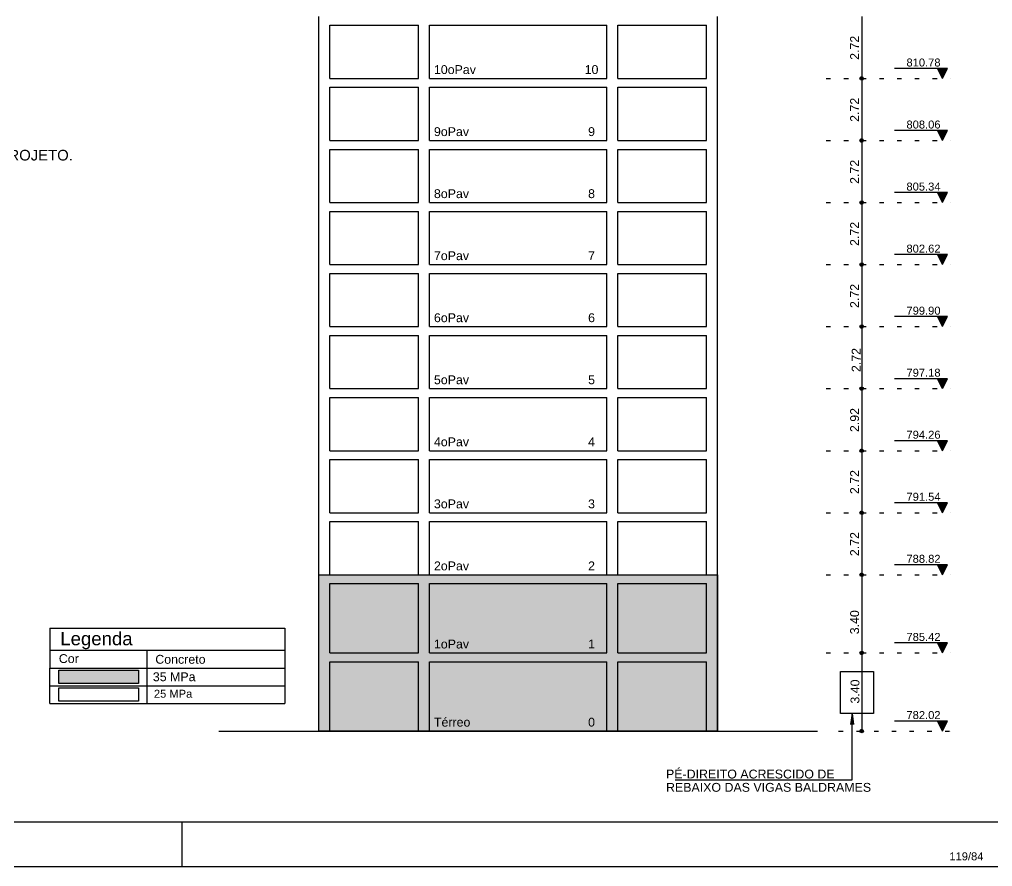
# Model space of a CAD drawing. Extents: x 0 to 119, y 0 to 84.
# Drawn here: x 78.24 to 100.19, y 0 to 19.12 of the extents above; entities that cross this region are included whole.
import ezdxf

# ---------------------------------------------------------------- set-up
doc = ezdxf.new("R2010")
doc.units = 0
doc.header["$MEASUREMENT"] = 0
doc.linetypes.add('ESTILO_TQS_0002', pattern=[0.4, 0.1, -0.3])
for name, color, linetype in [('23', 100, 'CONTINUOUS'), ('3', 7, 'CONTINUOUS'), ('40', 7, 'CONTINUOUS'), ('42', 7, 'CONTINUOUS'), ('7', 232, 'CONTINUOUS')]:
    doc.layers.add(name, color=color, linetype=linetype)
doc.styles.add('TQS_ARIAL', font='arial.ttf')

msp = doc.modelspace()

# ---------------------------------------------------------------- linework, layer by layer
at = {"layer": '23', "color": 100, "linetype": 'Continuous'}
for points in [[(84.98582, 6.584557), (93.98582, 6.584557), (93.98582, 3.058256), (84.98582, 3.058256), (84.98582, 6.584557)], [(79.123682, 4.430036), (80.923682, 4.430036), (80.923682, 4.130036), (79.123682, 4.130036), (79.123682, 4.430036)]]:
    msp.add_lwpolyline(points, dxfattribs=at)
for points in [[(84.98582, 6.584557), (93.98582, 6.584557), (93.98582, 3.058256)], [(84.98582, 6.584557), (93.98582, 3.058256), (84.98582, 3.058256)], [(84.98582, 6.584557), (84.98582, 3.058256), (84.98582, 6.584557)], [(79.123682, 4.430036), (80.923682, 4.430036), (80.923682, 4.130036)], [(79.123682, 4.430036), (80.923682, 4.130036), (79.123682, 4.130036)], [(79.123682, 4.430036), (79.123682, 4.130036), (79.123682, 4.430036)]]:
    msp.add_solid(points, dxfattribs=at)
at = {"layer": '3', "color": 7, "linetype": 'ESTILO_TQS_0002'}
for p, q in [((96.43582, 17.784569), (99.23582, 17.784569)), ((96.43582, 16.384563), (99.23582, 16.384563)), ((96.43582, 14.984563), (99.23582, 14.984563)), ((96.43582, 13.584563), (99.23582, 13.584563)), ((96.43582, 12.184563), (99.23582, 12.184563)), ((96.43582, 10.784557), (99.23582, 10.784557)), ((96.43582, 9.384557), (99.23582, 9.384557)), ((96.43582, 7.984557), (99.23582, 7.984557)), ((96.43582, 6.584557), (99.23582, 6.584557)), ((96.43582, 4.821412), (99.23582, 4.821412)), ((96.71582, 3.058237), (99.23582, 3.058237))]:
    msp.add_line(p, q, dxfattribs=at)
at = {"layer": '40', "linetype": 'Continuous'}
for p, q in [((84.98582, 18.984569), (84.98582, 19.184569)), ((93.98582, 18.984569), (93.98582, 19.184569)), ((84.98582, 17.784569), (84.98582, 18.984569)), ((85.23582, 18.984569), (87.23582, 18.984569)), ((85.23582, 17.784569), (85.23582, 18.984569)), ((87.23582, 17.784569), (87.23582, 18.984569)), ((87.23582, 17.784569), (87.23582, 18.984569)), ((87.48582, 18.984569), (91.48582, 18.984569)), ((87.48582, 17.784569), (87.48582, 18.984569)), ((91.48582, 17.784569), (91.48582, 18.984569)), ((91.73582, 18.984569), (93.73582, 18.984569)), ((91.73582, 17.784569), (91.73582, 18.984569)), ((91.73582, 17.784569), (91.73582, 18.984569)), ((93.73582, 17.784569), (93.73582, 18.984569)), ((93.98582, 17.784569), (93.98582, 18.984569)), ((99.16832, 18.009569), (97.97582, 18.009569)), ((99.05582, 17.784569), (98.94332, 18.009569)), ((99.05582, 17.784569), (99.16832, 18.009569)), ((84.98582, 17.584569), (84.98582, 17.784569)), ((85.23582, 17.784569), (87.23582, 17.784569)), ((87.48582, 17.784569), (91.48582, 17.784569)), ((91.73582, 17.784569), (93.73582, 17.784569)), ((93.98582, 17.584569), (93.98582, 17.784569)), ((98.953353, 17.989503), (99.158287, 17.989503)), ((98.963386, 17.969437), (99.148254, 17.969437)), ((98.973419, 17.949371), (99.138221, 17.949371)), ((98.983452, 17.929305), (99.128188, 17.929305)), ((98.993485, 17.909239), (99.118154, 17.909238)), ((99.003518, 17.889172), (99.108122, 17.889172)), ((99.013552, 17.869106), (99.098089, 17.869106)), ((99.023585, 17.84904), (99.088055, 17.84904)), ((99.033618, 17.828974), (99.078022, 17.828974)), ((99.043651, 17.808908), (99.067989, 17.808908)), ((84.98582, 16.384569), (84.98582, 17.584569)), ((85.23582, 17.584569), (87.23582, 17.584569)), ((85.23582, 16.384569), (85.23582, 17.584569)), ((87.23582, 16.384569), (87.23582, 17.584569)), ((87.23582, 16.384569), (87.23582, 17.584569)), ((87.48582, 17.584569), (91.48582, 17.584569)), ((87.48582, 16.384569), (87.48582, 17.584569)), ((91.48582, 16.384569), (91.48582, 17.584569)), ((91.73582, 17.584569), (93.73582, 17.584569)), ((91.73582, 16.384569), (91.73582, 17.584569)), ((91.73582, 16.384569), (91.73582, 17.584569)), ((93.73582, 16.384569), (93.73582, 17.584569)), ((93.98582, 16.384569), (93.98582, 17.584569)), ((99.16832, 16.609563), (97.97582, 16.609563)), ((99.05582, 16.384563), (98.94332, 16.609563)), ((98.953353, 16.589497), (99.158287, 16.589497)), ((98.963386, 16.569431), (99.148254, 16.569431)), ((98.973419, 16.549364), (99.138221, 16.549364)), ((98.983452, 16.529298), (99.128188, 16.529298)), ((98.993485, 16.509232), (99.118154, 16.509232)), ((99.003518, 16.489166), (99.108122, 16.489166)), ((99.013552, 16.4691), (99.098089, 16.4691)), ((99.05582, 16.384563), (99.16832, 16.609563)), ((84.98582, 16.184563), (84.98582, 16.384563)), ((85.23582, 16.384563), (87.23582, 16.384563)), ((87.48582, 16.384563), (91.48582, 16.384563)), ((91.73582, 16.384563), (93.73582, 16.384563)), ((93.98582, 16.184563), (93.98582, 16.384563)), ((99.023585, 16.449034), (99.088055, 16.449034)), ((99.033618, 16.428968), (99.078022, 16.428968)), ((99.043651, 16.408902), (99.067989, 16.408902)), ((84.98582, 14.984563), (84.98582, 16.184563)), ((85.23582, 16.184563), (87.23582, 16.184563)), ((85.23582, 14.984563), (85.23582, 16.184563)), ((87.23582, 14.984563), (87.23582, 16.184563)), ((87.23582, 14.984563), (87.23582, 16.184563)), ((87.48582, 16.184563), (91.48582, 16.184563)), ((87.48582, 14.984563), (87.48582, 16.184563)), ((91.48582, 14.984563), (91.48582, 16.184563)), ((91.73582, 16.184563), (93.73582, 16.184563)), ((91.73582, 14.984563), (91.73582, 16.184563)), ((91.73582, 14.984563), (91.73582, 16.184563)), ((93.73582, 14.984563), (93.73582, 16.184563)), ((93.98582, 14.984563), (93.98582, 16.184563)), ((99.16832, 15.209563), (97.97582, 15.209563)), ((99.05582, 14.984563), (98.94332, 15.209563)), ((98.953353, 15.189497), (99.158287, 15.189497)), ((98.963386, 15.169431), (99.148254, 15.169431)), ((98.973419, 15.149364), (99.138221, 15.149364)), ((99.05582, 14.984563), (99.16832, 15.209563)), ((84.98582, 14.784563), (84.98582, 14.984563)), ((85.23582, 14.984563), (87.23582, 14.984563)), ((87.48582, 14.984563), (91.48582, 14.984563)), ((91.73582, 14.984563), (93.73582, 14.984563)), ((93.98582, 14.784563), (93.98582, 14.984563)), ((98.983452, 15.129298), (99.128188, 15.129298)), ((98.993485, 15.109232), (99.118154, 15.109232)), ((99.003518, 15.089166), (99.108122, 15.089166)), ((99.013552, 15.0691), (99.098089, 15.0691)), ((99.023585, 15.049034), (99.088055, 15.049034)), ((99.033618, 15.028968), (99.078022, 15.028968)), ((99.043651, 15.008902), (99.067989, 15.008902)), ((84.98582, 13.584563), (84.98582, 14.784563)), ((85.23582, 14.784563), (87.23582, 14.784563)), ((85.23582, 13.584563), (85.23582, 14.784563)), ((87.23582, 13.584563), (87.23582, 14.784563)), ((87.23582, 13.584563), (87.23582, 14.784563)), ((87.48582, 14.784563), (91.48582, 14.784563)), ((87.48582, 13.584563), (87.48582, 14.784563)), ((91.48582, 13.584563), (91.48582, 14.784563)), ((91.73582, 14.784563), (93.73582, 14.784563)), ((91.73582, 13.584563), (91.73582, 14.784563)), ((91.73582, 13.584563), (91.73582, 14.784563)), ((93.73582, 13.584563), (93.73582, 14.784563)), ((93.98582, 13.584563), (93.98582, 14.784563)), ((99.16832, 13.809563), (97.97582, 13.809563)), ((99.05582, 13.584563), (98.94332, 13.809563)), ((98.953353, 13.789497), (99.158287, 13.789497)), ((98.963386, 13.769431), (99.148254, 13.769431)), ((98.973419, 13.749364), (99.138221, 13.749364)), ((98.983452, 13.729298), (99.128188, 13.729298)), ((98.993485, 13.709233), (99.118154, 13.709232)), ((99.003518, 13.689166), (99.108122, 13.689166)), ((99.013552, 13.6691), (99.098089, 13.6691)), ((99.023585, 13.649034), (99.088055, 13.649034)), ((99.033618, 13.628968), (99.078022, 13.628968)), ((99.05582, 13.584563), (99.16832, 13.809563)), ((84.98582, 13.384563), (84.98582, 13.584563)), ((85.23582, 13.584563), (87.23582, 13.584563)), ((87.48582, 13.584563), (91.48582, 13.584563)), ((91.73582, 13.584563), (93.73582, 13.584563)), ((93.98582, 13.384563), (93.98582, 13.584563)), ((99.043651, 13.608902), (99.067989, 13.608902)), ((84.98582, 12.184563), (84.98582, 13.384563)), ((85.23582, 13.384563), (87.23582, 13.384563)), ((85.23582, 12.184563), (85.23582, 13.384563)), ((87.23582, 12.184563), (87.23582, 13.384563)), ((87.23582, 12.184563), (87.23582, 13.384563)), ((87.48582, 13.384563), (91.48582, 13.384563)), ((87.48582, 12.184563), (87.48582, 13.384563)), ((91.48582, 12.184563), (91.48582, 13.384563)), ((91.73582, 13.384563), (93.73582, 13.384563)), ((91.73582, 12.184563), (91.73582, 13.384563)), ((91.73582, 12.184563), (91.73582, 13.384563)), ((93.73582, 12.184563), (93.73582, 13.384563)), ((93.98582, 12.184563), (93.98582, 13.384563)), ((99.16832, 12.409563), (97.97582, 12.409563)), ((99.05582, 12.184563), (98.94332, 12.409563)), ((98.953353, 12.389497), (99.158287, 12.389497)), ((98.963386, 12.369431), (99.148254, 12.369431)), ((98.973419, 12.349364), (99.138221, 12.349364)), ((98.983452, 12.329298), (99.128188, 12.329298)), ((98.993485, 12.309233), (99.118154, 12.309232)), ((99.05582, 12.184563), (99.16832, 12.409563)), ((84.98582, 11.984563), (84.98582, 12.184563)), ((85.23582, 12.184563), (87.23582, 12.184563)), ((87.48582, 12.184563), (91.48582, 12.184563)), ((91.73582, 12.184563), (93.73582, 12.184563)), ((93.98582, 11.984563), (93.98582, 12.184563)), ((99.003518, 12.289166), (99.108122, 12.289166)), ((99.013552, 12.2691), (99.098089, 12.2691)), ((99.023585, 12.249034), (99.088055, 12.249034)), ((99.033618, 12.228968), (99.078022, 12.228968)), ((99.043651, 12.208902), (99.067989, 12.208902)), ((84.98582, 10.784563), (84.98582, 11.984563)), ((85.23582, 11.984563), (87.23582, 11.984563)), ((85.23582, 10.784563), (85.23582, 11.984563)), ((87.23582, 10.784563), (87.23582, 11.984563)), ((87.23582, 10.784563), (87.23582, 11.984563)), ((87.48582, 11.984563), (91.48582, 11.984563)), ((87.48582, 10.784563), (87.48582, 11.984563)), ((91.48582, 10.784563), (91.48582, 11.984563)), ((91.73582, 11.984563), (93.73582, 11.984563)), ((91.73582, 10.784563), (91.73582, 11.984563)), ((91.73582, 10.784563), (91.73582, 11.984563)), ((93.73582, 10.784563), (93.73582, 11.984563)), ((93.98582, 10.784563), (93.98582, 11.984563)), ((99.16832, 11.009557), (97.97582, 11.009557)), ((99.05582, 10.784557), (98.94332, 11.009557)), ((98.953353, 10.989491), (99.158287, 10.989491)), ((99.05582, 10.784557), (99.16832, 11.009557)), ((84.98582, 10.584557), (84.98582, 10.784557)), ((85.23582, 10.784557), (87.23582, 10.784557)), ((87.48582, 10.784557), (91.48582, 10.784557)), ((91.73582, 10.784557), (93.73582, 10.784557)), ((93.98582, 10.584557), (93.98582, 10.784557)), ((98.963386, 10.969425), (99.148254, 10.969425)), ((98.973419, 10.949358), (99.138221, 10.949358)), ((98.983452, 10.929292), (99.128188, 10.929292)), ((98.993485, 10.909226), (99.118154, 10.909226)), ((99.003518, 10.88916), (99.108122, 10.88916)), ((99.013552, 10.869094), (99.098089, 10.869094)), ((99.023585, 10.849028), (99.088055, 10.849028)), ((99.033618, 10.828962), (99.078022, 10.828962)), ((99.043651, 10.808896), (99.067989, 10.808896)), ((84.98582, 9.384557), (84.98582, 10.584557)), ((85.23582, 10.584557), (87.23582, 10.584557)), ((85.23582, 9.384557), (85.23582, 10.584557)), ((87.23582, 9.384557), (87.23582, 10.584557)), ((87.23582, 9.384557), (87.23582, 10.584557)), ((87.48582, 10.584557), (91.48582, 10.584557)), ((87.48582, 9.384557), (87.48582, 10.584557)), ((91.48582, 9.384557), (91.48582, 10.584557)), ((91.73582, 10.584557), (93.73582, 10.584557)), ((91.73582, 9.384557), (91.73582, 10.584557)), ((91.73582, 9.384557), (91.73582, 10.584557)), ((93.73582, 9.384557), (93.73582, 10.584557)), ((93.98582, 9.384557), (93.98582, 10.584557)), ((99.16832, 9.609557), (97.97582, 9.609557)), ((99.05582, 9.384557), (98.94332, 9.609557)), ((98.953353, 9.589491), (99.158287, 9.589491)), ((98.963386, 9.569425), (99.148254, 9.569425)), ((98.973419, 9.549358), (99.138221, 9.549358)), ((98.983452, 9.529292), (99.128188, 9.529292)), ((98.993485, 9.509226), (99.118154, 9.509226)), ((99.003518, 9.48916), (99.108122, 9.48916)), ((99.013552, 9.469094), (99.098089, 9.469094)), ((99.023585, 9.449028), (99.088055, 9.449028)), ((99.05582, 9.384557), (99.16832, 9.609557)), ((84.98582, 9.184557), (84.98582, 9.384557)), ((85.23582, 9.384557), (87.23582, 9.384557)), ((87.48582, 9.384557), (91.48582, 9.384557)), ((91.73582, 9.384557), (93.73582, 9.384557)), ((93.98582, 9.184557), (93.98582, 9.384557)), ((99.033618, 9.428962), (99.078022, 9.428962)), ((99.043651, 9.408896), (99.067989, 9.408896)), ((84.98582, 7.984557), (84.98582, 9.184557)), ((85.23582, 9.184557), (87.23582, 9.184557)), ((85.23582, 7.984557), (85.23582, 9.184557)), ((87.23582, 7.984557), (87.23582, 9.184557)), ((87.23582, 7.984557), (87.23582, 9.184557)), ((87.48582, 9.184557), (91.48582, 9.184557)), ((87.48582, 7.984557), (87.48582, 9.184557)), ((91.48582, 7.984557), (91.48582, 9.184557)), ((91.73582, 9.184557), (93.73582, 9.184557)), ((91.73582, 7.984557), (91.73582, 9.184557)), ((91.73582, 7.984557), (91.73582, 9.184557)), ((93.73582, 7.984557), (93.73582, 9.184557)), ((93.98582, 7.984557), (93.98582, 9.184557)), ((99.16832, 8.209557), (97.97582, 8.209557)), ((99.05582, 7.984557), (98.94332, 8.209557)), ((98.953353, 8.189491), (99.158287, 8.189491)), ((98.963386, 8.169425), (99.148254, 8.169425)), ((98.973419, 8.149358), (99.138221, 8.149358)), ((98.983452, 8.129292), (99.128188, 8.129292)), ((99.05582, 7.984557), (99.16832, 8.209557)), ((84.98582, 7.784557), (84.98582, 7.984557)), ((85.23582, 7.984557), (87.23582, 7.984557)), ((87.48582, 7.984557), (91.48582, 7.984557)), ((91.73582, 7.984557), (93.73582, 7.984557)), ((93.98582, 7.784557), (93.98582, 7.984557)), ((98.993485, 8.109226), (99.118154, 8.109226)), ((99.003518, 8.08916), (99.108122, 8.08916)), ((99.013552, 8.069094), (99.098089, 8.069094)), ((99.023585, 8.049028), (99.088055, 8.049028)), ((99.033618, 8.028962), (99.078022, 8.028962)), ((99.043651, 8.008896), (99.067989, 8.008896)), ((84.98582, 6.584557), (84.98582, 7.784557)), ((85.23582, 7.784557), (87.23582, 7.784557)), ((85.23582, 6.584557), (85.23582, 7.784557)), ((87.23582, 6.584557), (87.23582, 7.784557)), ((87.23582, 6.584557), (87.23582, 7.784557)), ((87.48582, 7.784557), (91.48582, 7.784557)), ((87.48582, 6.584557), (87.48582, 7.784557)), ((91.48582, 6.584557), (91.48582, 7.784557)), ((91.73582, 7.784557), (93.73582, 7.784557)), ((91.73582, 6.584557), (91.73582, 7.784557)), ((91.73582, 6.584557), (91.73582, 7.784557)), ((93.73582, 6.584557), (93.73582, 7.784557)), ((93.98582, 6.584557), (93.98582, 7.784557)), ((99.16832, 6.809557), (97.97582, 6.809557)), ((99.05582, 6.584557), (98.94332, 6.809557)), ((99.05582, 6.584557), (99.16832, 6.809557)), ((98.953353, 6.789491), (99.158287, 6.789491)), ((98.963386, 6.769425), (99.148254, 6.769425)), ((98.973419, 6.749358), (99.138221, 6.749358)), ((98.983452, 6.729292), (99.128188, 6.729292)), ((98.993485, 6.709226), (99.118154, 6.709226)), ((99.003518, 6.68916), (99.108122, 6.68916)), ((99.013552, 6.669094), (99.098089, 6.669094)), ((99.023585, 6.649028), (99.088055, 6.649028)), ((99.033618, 6.628962), (99.078022, 6.628962)), ((99.043651, 6.608896), (99.067989, 6.608896)), ((84.98582, 6.384557), (84.98582, 6.584557)), ((84.98582, 4.821406), (84.98582, 6.384557)), ((85.23582, 6.584557), (87.23582, 6.584557)), ((85.23582, 6.384557), (87.23582, 6.384557)), ((85.23582, 4.821406), (85.23582, 6.384557)), ((87.23582, 4.821406), (87.23582, 6.384557)), ((87.23582, 4.821406), (87.23582, 6.384557)), ((87.48582, 6.584557), (91.48582, 6.584557)), ((87.48582, 6.384557), (91.48582, 6.384557)), ((87.48582, 4.821406), (87.48582, 6.384557)), ((91.48582, 4.821406), (91.48582, 6.384557)), ((91.73582, 6.584557), (93.73582, 6.584557)), ((91.73582, 6.384557), (93.73582, 6.384557)), ((91.73582, 4.821406), (91.73582, 6.384557)), ((91.73582, 4.821406), (91.73582, 6.384557)), ((93.73582, 4.821406), (93.73582, 6.384557)), ((93.98582, 6.384557), (93.98582, 6.584557)), ((93.98582, 4.821406), (93.98582, 6.384557)), ((78.923682, 5.380036), (78.923682, 4.480036)), ((78.923682, 5.380036), (84.218728, 5.380036)), ((84.218728, 5.380036), (84.218728, 4.480036)), ((78.923682, 4.880036), (84.218728, 4.880036)), ((81.109004, 4.880036), (81.109004, 4.480036)), ((99.16832, 5.046412), (97.97582, 5.046412)), ((99.05582, 4.821412), (98.94332, 5.046412)), ((98.953353, 5.026346), (99.158287, 5.026346)), ((98.963386, 5.00628), (99.148254, 5.00628)), ((98.973419, 4.986214), (99.138221, 4.986214)), ((98.983452, 4.966148), (99.128188, 4.966148)), ((98.993485, 4.946082), (99.118154, 4.946081)), ((99.003518, 4.926015), (99.108122, 4.926015)), ((99.013552, 4.905949), (99.098089, 4.905949)), ((99.023585, 4.885883), (99.088055, 4.885883)), ((99.033618, 4.865817), (99.078022, 4.865817)), ((99.043651, 4.845751), (99.067989, 4.845751)), ((99.05582, 4.821412), (99.16832, 5.046412)), ((84.98582, 4.621412), (84.98582, 4.821412)), ((84.98582, 3.058256), (84.98582, 4.621412)), ((85.23582, 4.821412), (87.23582, 4.821412)), ((85.23582, 4.621412), (87.23582, 4.621412)), ((85.23582, 3.058256), (85.23582, 4.621412)), ((87.23582, 3.058256), (87.23582, 4.621412)), ((87.23582, 3.058256), (87.23582, 4.621412)), ((87.48582, 4.821412), (91.48582, 4.821412)), ((87.48582, 4.621412), (91.48582, 4.621412)), ((87.48582, 3.058256), (87.48582, 4.621412)), ((91.48582, 3.058256), (91.48582, 4.621412)), ((91.73582, 4.821412), (93.73582, 4.821412)), ((91.73582, 4.621412), (93.73582, 4.621412)), ((91.73582, 3.058256), (91.73582, 4.621412)), ((91.73582, 3.058256), (91.73582, 4.621412)), ((93.73582, 3.058256), (93.73582, 4.621412)), ((93.98582, 4.621412), (93.98582, 4.821412)), ((93.98582, 3.058256), (93.98582, 4.621412)), ((78.923682, 4.480036), (84.218728, 4.480036)), ((78.923682, 4.480036), (81.006526, 4.480036)), ((78.923682, 4.480036), (81.109004, 4.480036)), ((78.923682, 4.080036), (78.923682, 4.480036)), ((81.109004, 4.480036), (81.109004, 4.080036)), ((84.218728, 4.480036), (84.218728, 4.080036)), ((78.923682, 4.080036), (84.218728, 4.080036)), ((78.923682, 3.680036), (78.923682, 4.080036)), ((81.109004, 4.080036), (81.109004, 3.680036)), ((84.218728, 4.080036), (84.218728, 3.680036)), ((78.923682, 3.680036), (84.218728, 3.680036)), ((99.16832, 3.283237), (97.97582, 3.283237)), ((99.05582, 3.058237), (98.94332, 3.283237)), ((98.953353, 3.263171), (99.158287, 3.263171)), ((98.963386, 3.243105), (99.148254, 3.243105)), ((98.973419, 3.223038), (99.138221, 3.223038)), ((98.983452, 3.202973), (99.128188, 3.202973)), ((98.993485, 3.182907), (99.118154, 3.182906)), ((99.003518, 3.16284), (99.108122, 3.16284)), ((99.013552, 3.142774), (99.098089, 3.142774)), ((99.023585, 3.122708), (99.088055, 3.122708)), ((99.033618, 3.102642), (99.078022, 3.102642)), ((99.043651, 3.082576), (99.067989, 3.082576)), ((99.05582, 3.058237), (99.16832, 3.283237)), ((82.73582, 3.058237), (96.23582, 3.058237)), ((82.98582, 3.058237), (84.98582, 3.058237)), ((85.23582, 3.058237), (87.23582, 3.058237)), ((87.48582, 3.058237), (91.48582, 3.058237)), ((91.73582, 3.058237), (93.73582, 3.058237)), ((93.98582, 3.058237), (95.98582, 3.058237)), ((81.9, 0.999998), (81.9, -0.000002)), ((0, 0), (117.9, -0.000002))]:
    msp.add_line(p, q, dxfattribs=at)
for points in [[(79.123682, 4.430036), (80.923682, 4.430036), (80.923682, 4.130036), (79.123682, 4.130036), (79.123682, 4.430036)], [(79.123682, 4.030036), (80.923682, 4.030036), (80.923682, 3.730036), (79.123682, 3.730036), (79.123682, 4.030036)]]:
    msp.add_lwpolyline(points, dxfattribs=at)
at = {"layer": '42', "linetype": 'Continuous'}
for p, q in [((97.23582, 19.184569), (97.23582, 17.784569)), ((96.43582, 17.784569), (96.43582, 17.784569)), ((97.23582, 17.784569), (97.23582, 16.384569)), ((99.23582, 17.784569), (99.23582, 17.784569)), ((99.23582, 17.784569), (99.23582, 17.784569)), ((96.43582, 16.384563), (96.43582, 16.384563)), ((97.23582, 16.384563), (97.23582, 14.984563)), ((99.23582, 16.384563), (99.23582, 16.384563)), ((99.23582, 16.384563), (99.23582, 16.384563)), ((96.43582, 14.984563), (96.43582, 14.984563)), ((97.23582, 14.984563), (97.23582, 13.584563)), ((99.23582, 14.984563), (99.23582, 14.984563)), ((99.23582, 14.984563), (99.23582, 14.984563)), ((96.43582, 13.584563), (96.43582, 13.584563)), ((97.23582, 13.584563), (97.23582, 12.184563)), ((99.23582, 13.584563), (99.23582, 13.584563)), ((99.23582, 13.584563), (99.23582, 13.584563)), ((96.43582, 12.184563), (96.43582, 12.184563)), ((97.23582, 12.184563), (97.23582, 10.784563)), ((99.23582, 12.184563), (99.23582, 12.184563)), ((99.23582, 12.184563), (99.23582, 12.184563)), ((96.43582, 10.784557), (96.43582, 10.784557)), ((97.23582, 10.784557), (97.23582, 9.384557)), ((99.23582, 10.784557), (99.23582, 10.784557)), ((99.23582, 10.784557), (99.23582, 10.784557)), ((96.43582, 9.384557), (96.43582, 9.384557)), ((97.23582, 9.384557), (97.23582, 7.984557)), ((99.23582, 9.384557), (99.23582, 9.384557)), ((99.23582, 9.384557), (99.23582, 9.384557)), ((96.43582, 7.984557), (96.43582, 7.984557)), ((97.23582, 7.984557), (97.23582, 6.584557)), ((99.23582, 7.984557), (99.23582, 7.984557)), ((99.23582, 7.984557), (99.23582, 7.984557)), ((96.43582, 6.584557), (96.43582, 6.584557)), ((97.23582, 6.584557), (97.23582, 4.821406)), ((99.23582, 6.584557), (99.23582, 6.584557)), ((99.23582, 6.584557), (99.23582, 6.584557)), ((96.43582, 4.821412), (96.43582, 4.821412)), ((97.23582, 4.821412), (97.23582, 3.058256)), ((99.23582, 4.821412), (99.23582, 4.821412)), ((99.23582, 4.821412), (99.23582, 4.821412)), ((99.23582, 3.058237), (99.23582, 3.058237)), ((99.23582, 3.058237), (99.23582, 3.058237))]:
    msp.add_line(p, q, dxfattribs=at)
msp.add_lwpolyline([(93.031263, 1.953768), (97.018616, 1.953768), (97.018616, 3.450905), (97.051248, 3.203043), (97.018616, 3.450905), (96.985985, 3.203043)], dxfattribs=at)
for centre, radius in [((97.23582, 17.784569), 0.041625), ((97.23582, 17.784569), 0.041625), ((97.23582, 17.784569), 0.02075), ((97.23582, 17.784569), 0.02075), ((97.23582, 16.384569), 0.041625), ((97.23582, 16.384563), 0.041625), ((97.23582, 16.384569), 0.02075), ((97.23582, 16.384563), 0.02075), ((97.23582, 14.984563), 0.041625), ((97.23582, 14.984563), 0.041625), ((97.23582, 14.984563), 0.02075), ((97.23582, 14.984563), 0.02075), ((97.23582, 13.584563), 0.041625), ((97.23582, 13.584563), 0.041625), ((97.23582, 13.584563), 0.02075), ((97.23582, 13.584563), 0.02075), ((97.23582, 12.184563), 0.041625), ((97.23582, 12.184563), 0.041625), ((97.23582, 12.184563), 0.02075), ((97.23582, 12.184563), 0.02075), ((97.23582, 10.784563), 0.041625), ((97.23582, 10.784557), 0.041625), ((97.23582, 10.784563), 0.02075), ((97.23582, 10.784557), 0.02075), ((97.23582, 9.384557), 0.041625), ((97.23582, 9.384557), 0.041625), ((97.23582, 9.384557), 0.02075), ((97.23582, 9.384557), 0.02075), ((97.23582, 7.984557), 0.041625), ((97.23582, 7.984557), 0.041625), ((97.23582, 7.984557), 0.02075), ((97.23582, 7.984557), 0.02075), ((97.23582, 6.584557), 0.041625), ((97.23582, 6.584557), 0.041625), ((97.23582, 6.584557), 0.02075), ((97.23582, 6.584557), 0.02075), ((97.23582, 4.821412), 0.041625), ((97.23582, 4.821406), 0.041625), ((97.23582, 4.821412), 0.02075), ((97.23582, 4.821406), 0.02075), ((97.23582, 3.058256), 0.041625), ((97.23582, 3.058256), 0.02075)]:
    msp.add_circle(centre, radius, dxfattribs=at)
for points in [[(97.277445, 17.784569), (97.215008, 17.820618), (97.196705, 17.798806)], [(97.277445, 17.784569), (97.215008, 17.820618), (97.196705, 17.798806)], [(97.277445, 17.784569), (97.196705, 17.798806), (97.196705, 17.770333)], [(97.277445, 17.784569), (97.196705, 17.798806), (97.196705, 17.770333)], [(97.277445, 17.784569), (97.196705, 17.770333), (97.215008, 17.748521)], [(97.277445, 17.784569), (97.196705, 17.770333), (97.215008, 17.748521)], [(97.277445, 17.784569), (97.243048, 17.825562), (97.215008, 17.820618)], [(97.277445, 17.784569), (97.243048, 17.825562), (97.215008, 17.820618)], [(97.277445, 17.784569), (97.215008, 17.748521), (97.243048, 17.743577)], [(97.277445, 17.784569), (97.215008, 17.748521), (97.243048, 17.743577)], [(97.25657, 17.784569), (97.225445, 17.802539), (97.216321, 17.791666)], [(97.25657, 17.784569), (97.225445, 17.802539), (97.216321, 17.791666)], [(97.25657, 17.784569), (97.216321, 17.791666), (97.216321, 17.777472)], [(97.25657, 17.784569), (97.216321, 17.791666), (97.216321, 17.777472)], [(97.25657, 17.784569), (97.216321, 17.777472), (97.225445, 17.766599)], [(97.25657, 17.784569), (97.216321, 17.777472), (97.225445, 17.766599)], [(97.25657, 17.784569), (97.239423, 17.805004), (97.225445, 17.802539)], [(97.25657, 17.784569), (97.239423, 17.805004), (97.225445, 17.802539)], [(97.25657, 17.784569), (97.225445, 17.766599), (97.239423, 17.764135)], [(97.25657, 17.784569), (97.225445, 17.766599), (97.239423, 17.764135)], [(97.25657, 17.784569), (97.251715, 17.797907), (97.239423, 17.805004)], [(97.25657, 17.784569), (97.251715, 17.797907), (97.239423, 17.805004)], [(97.25657, 17.784569), (97.239423, 17.764135), (97.251715, 17.771231)], [(97.25657, 17.784569), (97.239423, 17.764135), (97.251715, 17.771231)], [(97.277445, 17.784569), (97.267707, 17.811325), (97.243048, 17.825562)], [(97.277445, 17.784569), (97.267707, 17.811325), (97.243048, 17.825562)], [(97.277445, 17.784569), (97.243048, 17.743577), (97.267707, 17.757813)], [(97.277445, 17.784569), (97.243048, 17.743577), (97.267707, 17.757813)], [(97.25657, 17.784569), (97.251715, 17.771231), (97.25657, 17.784569)], [(97.25657, 17.784569), (97.251715, 17.771231), (97.25657, 17.784569)], [(97.277445, 17.784569), (97.267707, 17.757813), (97.277445, 17.784569)], [(97.277445, 17.784569), (97.267707, 17.757813), (97.277445, 17.784569)], [(97.277445, 16.384569), (97.215008, 16.420618), (97.196705, 16.398806)], [(97.277445, 16.384563), (97.215008, 16.420611), (97.196705, 16.3988)], [(97.277445, 16.384569), (97.196705, 16.398806), (97.196705, 16.370333)], [(97.277445, 16.384563), (97.196705, 16.3988), (97.196705, 16.370327)], [(97.277445, 16.384569), (97.196705, 16.370333), (97.215008, 16.348521)], [(97.277445, 16.384563), (97.196705, 16.370327), (97.215008, 16.348515)], [(97.277445, 16.384569), (97.243048, 16.425562), (97.215008, 16.420618)], [(97.277445, 16.384563), (97.243048, 16.425556), (97.215008, 16.420611)], [(97.277445, 16.384569), (97.215008, 16.348521), (97.243048, 16.343577)], [(97.277445, 16.384563), (97.215008, 16.348515), (97.243048, 16.34357)], [(97.25657, 16.384569), (97.225445, 16.402539), (97.216321, 16.391666)], [(97.25657, 16.384563), (97.225445, 16.402533), (97.216321, 16.39166)], [(97.25657, 16.384569), (97.216321, 16.391666), (97.216321, 16.377472)], [(97.25657, 16.384563), (97.216321, 16.39166), (97.216321, 16.377466)], [(97.25657, 16.384569), (97.216321, 16.377472), (97.225445, 16.366599)], [(97.25657, 16.384563), (97.216321, 16.377466), (97.225445, 16.366593)], [(97.25657, 16.384569), (97.239423, 16.405004), (97.225445, 16.402539)], [(97.25657, 16.384563), (97.239423, 16.404998), (97.225445, 16.402533)], [(97.25657, 16.384569), (97.225445, 16.366599), (97.239423, 16.364135)], [(97.25657, 16.384563), (97.225445, 16.366593), (97.239423, 16.364128)], [(97.25657, 16.384569), (97.251715, 16.397907), (97.239423, 16.405004)], [(97.25657, 16.384563), (97.251715, 16.397901), (97.239423, 16.404998)], [(97.25657, 16.384569), (97.239423, 16.364135), (97.251715, 16.371231)], [(97.25657, 16.384563), (97.239423, 16.364128), (97.251715, 16.371225)], [(97.277445, 16.384569), (97.267707, 16.411325), (97.243048, 16.425562)], [(97.277445, 16.384563), (97.267707, 16.411319), (97.243048, 16.425556)], [(97.277445, 16.384569), (97.243048, 16.343577), (97.267707, 16.357813)], [(97.277445, 16.384563), (97.243048, 16.34357), (97.267707, 16.357807)], [(97.25657, 16.384569), (97.251715, 16.371231), (97.25657, 16.384569)], [(97.25657, 16.384563), (97.251715, 16.371225), (97.25657, 16.384563)], [(97.277445, 16.384569), (97.267707, 16.357813), (97.277445, 16.384569)], [(97.277445, 16.384563), (97.267707, 16.357807), (97.277445, 16.384563)], [(97.277445, 14.984563), (97.215008, 15.020611), (97.196705, 14.9988)], [(97.277445, 14.984563), (97.215008, 15.020611), (97.196705, 14.9988)], [(97.277445, 14.984563), (97.196705, 14.9988), (97.196705, 14.970327)], [(97.277445, 14.984563), (97.196705, 14.9988), (97.196705, 14.970327)], [(97.277445, 14.984563), (97.196705, 14.970327), (97.215008, 14.948515)], [(97.277445, 14.984563), (97.196705, 14.970327), (97.215008, 14.948515)], [(97.277445, 14.984563), (97.243048, 15.025556), (97.215008, 15.020611)], [(97.277445, 14.984563), (97.243048, 15.025556), (97.215008, 15.020611)], [(97.277445, 14.984563), (97.215008, 14.948515), (97.243048, 14.943571)], [(97.277445, 14.984563), (97.215008, 14.948515), (97.243048, 14.943571)], [(97.25657, 14.984563), (97.225445, 15.002533), (97.216321, 14.99166)], [(97.25657, 14.984563), (97.225445, 15.002533), (97.216321, 14.99166)], [(97.25657, 14.984563), (97.216321, 14.99166), (97.216321, 14.977466)], [(97.25657, 14.984563), (97.216321, 14.99166), (97.216321, 14.977466)], [(97.25657, 14.984563), (97.216321, 14.977466), (97.225445, 14.966593)], [(97.25657, 14.984563), (97.216321, 14.977466), (97.225445, 14.966593)], [(97.25657, 14.984563), (97.239423, 15.004998), (97.225445, 15.002533)], [(97.25657, 14.984563), (97.239423, 15.004998), (97.225445, 15.002533)], [(97.25657, 14.984563), (97.225445, 14.966593), (97.239423, 14.964128)], [(97.25657, 14.984563), (97.225445, 14.966593), (97.239423, 14.964128)], [(97.25657, 14.984563), (97.251715, 14.997901), (97.239423, 15.004998)], [(97.25657, 14.984563), (97.251715, 14.997901), (97.239423, 15.004998)], [(97.25657, 14.984563), (97.239423, 14.964128), (97.251715, 14.971225)], [(97.25657, 14.984563), (97.239423, 14.964128), (97.251715, 14.971225)], [(97.277445, 14.984563), (97.267707, 15.011319), (97.243048, 15.025556)], [(97.277445, 14.984563), (97.267707, 15.011319), (97.243048, 15.025556)], [(97.277445, 14.984563), (97.243048, 14.943571), (97.267707, 14.957807)], [(97.277445, 14.984563), (97.243048, 14.943571), (97.267707, 14.957807)], [(97.25657, 14.984563), (97.251715, 14.971225), (97.25657, 14.984563)], [(97.25657, 14.984563), (97.251715, 14.971225), (97.25657, 14.984563)], [(97.277445, 14.984563), (97.267707, 14.957807), (97.277445, 14.984563)], [(97.277445, 14.984563), (97.267707, 14.957807), (97.277445, 14.984563)], [(97.277445, 13.584563), (97.215008, 13.620611), (97.196705, 13.5988)], [(97.277445, 13.584563), (97.215008, 13.620611), (97.196705, 13.5988)], [(97.277445, 13.584563), (97.243048, 13.625556), (97.215008, 13.620611)], [(97.277445, 13.584563), (97.243048, 13.625556), (97.215008, 13.620611)], [(97.277445, 13.584563), (97.267707, 13.611319), (97.243048, 13.625556)], [(97.277445, 13.584563), (97.267707, 13.611319), (97.243048, 13.625556)], [(97.277445, 13.584563), (97.196705, 13.5988), (97.196705, 13.570327)], [(97.277445, 13.584563), (97.196705, 13.5988), (97.196705, 13.570327)], [(97.277445, 13.584563), (97.196705, 13.570327), (97.215008, 13.548515)], [(97.277445, 13.584563), (97.196705, 13.570327), (97.215008, 13.548515)], [(97.277445, 13.584563), (97.215008, 13.548515), (97.243048, 13.543571)], [(97.277445, 13.584563), (97.215008, 13.548515), (97.243048, 13.543571)], [(97.25657, 13.584563), (97.225445, 13.602533), (97.216321, 13.59166)], [(97.25657, 13.584563), (97.225445, 13.602533), (97.216321, 13.59166)], [(97.25657, 13.584563), (97.216321, 13.59166), (97.216321, 13.577466)], [(97.25657, 13.584563), (97.216321, 13.59166), (97.216321, 13.577466)], [(97.25657, 13.584563), (97.216321, 13.577466), (97.225445, 13.566593)], [(97.25657, 13.584563), (97.216321, 13.577466), (97.225445, 13.566593)], [(97.25657, 13.584563), (97.239423, 13.604998), (97.225445, 13.602533)], [(97.25657, 13.584563), (97.239423, 13.604998), (97.225445, 13.602533)], [(97.25657, 13.584563), (97.225445, 13.566593), (97.239423, 13.564128)], [(97.25657, 13.584563), (97.225445, 13.566593), (97.239423, 13.564128)], [(97.25657, 13.584563), (97.251715, 13.597901), (97.239423, 13.604998)], [(97.25657, 13.584563), (97.251715, 13.597901), (97.239423, 13.604998)], [(97.25657, 13.584563), (97.239423, 13.564128), (97.251715, 13.571225)], [(97.25657, 13.584563), (97.239423, 13.564128), (97.251715, 13.571225)], [(97.277445, 13.584563), (97.243048, 13.543571), (97.267707, 13.557807)], [(97.277445, 13.584563), (97.243048, 13.543571), (97.267707, 13.557807)], [(97.25657, 13.584563), (97.251715, 13.571225), (97.25657, 13.584563)], [(97.25657, 13.584563), (97.251715, 13.571225), (97.25657, 13.584563)], [(97.277445, 13.584563), (97.267707, 13.557807), (97.277445, 13.584563)], [(97.277445, 13.584563), (97.267707, 13.557807), (97.277445, 13.584563)], [(97.277445, 12.184563), (97.215008, 12.220611), (97.196705, 12.1988)], [(97.277445, 12.184563), (97.215008, 12.220611), (97.196705, 12.1988)], [(97.277445, 12.184563), (97.196705, 12.1988), (97.196705, 12.170327)], [(97.277445, 12.184563), (97.196705, 12.1988), (97.196705, 12.170327)], [(97.277445, 12.184563), (97.196705, 12.170327), (97.215008, 12.148515)], [(97.277445, 12.184563), (97.196705, 12.170327), (97.215008, 12.148515)], [(97.277445, 12.184563), (97.243048, 12.225556), (97.215008, 12.220611)], [(97.277445, 12.184563), (97.243048, 12.225556), (97.215008, 12.220611)], [(97.277445, 12.184563), (97.215008, 12.148515), (97.243048, 12.143571)], [(97.277445, 12.184563), (97.215008, 12.148515), (97.243048, 12.143571)], [(97.25657, 12.184563), (97.225445, 12.202533), (97.216321, 12.19166)], [(97.25657, 12.184563), (97.225445, 12.202533), (97.216321, 12.19166)], [(97.25657, 12.184563), (97.216321, 12.19166), (97.216321, 12.177466)], [(97.25657, 12.184563), (97.216321, 12.19166), (97.216321, 12.177466)], [(97.25657, 12.184563), (97.216321, 12.177466), (97.225445, 12.166593)], [(97.25657, 12.184563), (97.216321, 12.177466), (97.225445, 12.166593)], [(97.25657, 12.184563), (97.239423, 12.204998), (97.225445, 12.202533)], [(97.25657, 12.184563), (97.239423, 12.204998), (97.225445, 12.202533)], [(97.25657, 12.184563), (97.225445, 12.166593), (97.239423, 12.164128)], [(97.25657, 12.184563), (97.225445, 12.166593), (97.239423, 12.164128)], [(97.25657, 12.184563), (97.251715, 12.197901), (97.239423, 12.204998)], [(97.25657, 12.184563), (97.251715, 12.197901), (97.239423, 12.204998)], [(97.25657, 12.184563), (97.239423, 12.164128), (97.251715, 12.171225)], [(97.25657, 12.184563), (97.239423, 12.164128), (97.251715, 12.171225)], [(97.277445, 12.184563), (97.267707, 12.211319), (97.243048, 12.225556)], [(97.277445, 12.184563), (97.267707, 12.211319), (97.243048, 12.225556)], [(97.277445, 12.184563), (97.243048, 12.143571), (97.267707, 12.157807)], [(97.277445, 12.184563), (97.243048, 12.143571), (97.267707, 12.157807)], [(97.25657, 12.184563), (97.251715, 12.171225), (97.25657, 12.184563)], [(97.25657, 12.184563), (97.251715, 12.171225), (97.25657, 12.184563)], [(97.277445, 12.184563), (97.267707, 12.157807), (97.277445, 12.184563)], [(97.277445, 12.184563), (97.267707, 12.157807), (97.277445, 12.184563)], [(97.277445, 10.784563), (97.215008, 10.820612), (97.196705, 10.7988)], [(97.277445, 10.784557), (97.215008, 10.820605), (97.196705, 10.798794)], [(97.277445, 10.784563), (97.196705, 10.7988), (97.196705, 10.770327)], [(97.277445, 10.784557), (97.196705, 10.798794), (97.196705, 10.77032)], [(97.277445, 10.784563), (97.196705, 10.770327), (97.215008, 10.748515)], [(97.277445, 10.784557), (97.196705, 10.77032), (97.215008, 10.748509)], [(97.277445, 10.784563), (97.243048, 10.825556), (97.215008, 10.820612)], [(97.277445, 10.784557), (97.243048, 10.82555), (97.215008, 10.820605)], [(97.277445, 10.784563), (97.215008, 10.748515), (97.243048, 10.743571)], [(97.277445, 10.784557), (97.215008, 10.748509), (97.243048, 10.743564)], [(97.25657, 10.784563), (97.225445, 10.802533), (97.216321, 10.79166)], [(97.25657, 10.784557), (97.225445, 10.802527), (97.216321, 10.791654)], [(97.25657, 10.784563), (97.216321, 10.79166), (97.216321, 10.777466)], [(97.25657, 10.784557), (97.216321, 10.791654), (97.216321, 10.77746)], [(97.25657, 10.784563), (97.216321, 10.777466), (97.225445, 10.766593)], [(97.25657, 10.784557), (97.216321, 10.77746), (97.225445, 10.766587)], [(97.25657, 10.784563), (97.239423, 10.804998), (97.225445, 10.802533)], [(97.25657, 10.784557), (97.239423, 10.804992), (97.225445, 10.802527)], [(97.25657, 10.784563), (97.225445, 10.766593), (97.239423, 10.764128)], [(97.25657, 10.784557), (97.225445, 10.766587), (97.239423, 10.764122)], [(97.25657, 10.784563), (97.251715, 10.797901), (97.239423, 10.804998)], [(97.25657, 10.784557), (97.251715, 10.797895), (97.239423, 10.804992)], [(97.25657, 10.784563), (97.239423, 10.764128), (97.251715, 10.771225)], [(97.25657, 10.784557), (97.239423, 10.764122), (97.251715, 10.771219)], [(97.277445, 10.784563), (97.267707, 10.811319), (97.243048, 10.825556)], [(97.277445, 10.784557), (97.267707, 10.811313), (97.243048, 10.82555)], [(97.277445, 10.784563), (97.243048, 10.743571), (97.267707, 10.757807)], [(97.277445, 10.784557), (97.243048, 10.743564), (97.267707, 10.757801)], [(97.25657, 10.784563), (97.251715, 10.771225), (97.25657, 10.784563)], [(97.25657, 10.784557), (97.251715, 10.771219), (97.25657, 10.784557)], [(97.277445, 10.784563), (97.267707, 10.757807), (97.277445, 10.784563)], [(97.277445, 10.784557), (97.267707, 10.757801), (97.277445, 10.784557)], [(97.277445, 9.384557), (97.215008, 9.420605), (97.196705, 9.398794)], [(97.277445, 9.384557), (97.215008, 9.420605), (97.196705, 9.398794)], [(97.277445, 9.384557), (97.196705, 9.398794), (97.196705, 9.37032)], [(97.277445, 9.384557), (97.196705, 9.398794), (97.196705, 9.37032)], [(97.277445, 9.384557), (97.196705, 9.37032), (97.215008, 9.348509)], [(97.277445, 9.384557), (97.196705, 9.37032), (97.215008, 9.348509)], [(97.277445, 9.384557), (97.243048, 9.42555), (97.215008, 9.420605)], [(97.277445, 9.384557), (97.243048, 9.42555), (97.215008, 9.420605)], [(97.277445, 9.384557), (97.215008, 9.348509), (97.243048, 9.343564)], [(97.277445, 9.384557), (97.215008, 9.348509), (97.243048, 9.343564)], [(97.25657, 9.384557), (97.225445, 9.402527), (97.216321, 9.391654)], [(97.25657, 9.384557), (97.225445, 9.402527), (97.216321, 9.391654)], [(97.25657, 9.384557), (97.216321, 9.391654), (97.216321, 9.37746)], [(97.25657, 9.384557), (97.216321, 9.391654), (97.216321, 9.37746)], [(97.25657, 9.384557), (97.216321, 9.37746), (97.225445, 9.366587)], [(97.25657, 9.384557), (97.216321, 9.37746), (97.225445, 9.366587)], [(97.25657, 9.384557), (97.239423, 9.404992), (97.225445, 9.402527)], [(97.25657, 9.384557), (97.239423, 9.404992), (97.225445, 9.402527)], [(97.25657, 9.384557), (97.225445, 9.366587), (97.239423, 9.364122)], [(97.25657, 9.384557), (97.225445, 9.366587), (97.239423, 9.364122)], [(97.25657, 9.384557), (97.251715, 9.397895), (97.239423, 9.404992)], [(97.25657, 9.384557), (97.251715, 9.397895), (97.239423, 9.404992)], [(97.25657, 9.384557), (97.239423, 9.364122), (97.251715, 9.371219)], [(97.25657, 9.384557), (97.239423, 9.364122), (97.251715, 9.371219)], [(97.277445, 9.384557), (97.267707, 9.411313), (97.243048, 9.42555)], [(97.277445, 9.384557), (97.267707, 9.411313), (97.243048, 9.42555)], [(97.277445, 9.384557), (97.243048, 9.343564), (97.267707, 9.357801)], [(97.277445, 9.384557), (97.243048, 9.343564), (97.267707, 9.357801)], [(97.25657, 9.384557), (97.251715, 9.371219), (97.25657, 9.384557)], [(97.25657, 9.384557), (97.251715, 9.371219), (97.25657, 9.384557)], [(97.277445, 9.384557), (97.267707, 9.357801), (97.277445, 9.384557)], [(97.277445, 9.384557), (97.267707, 9.357801), (97.277445, 9.384557)], [(97.277445, 7.984557), (97.215008, 8.020605), (97.196705, 7.998794)], [(97.277445, 7.984557), (97.215008, 8.020605), (97.196705, 7.998794)], [(97.277445, 7.984557), (97.196705, 7.998794), (97.196705, 7.97032)], [(97.277445, 7.984557), (97.196705, 7.998794), (97.196705, 7.97032)], [(97.277445, 7.984557), (97.196705, 7.97032), (97.215008, 7.948509)], [(97.277445, 7.984557), (97.196705, 7.97032), (97.215008, 7.948509)], [(97.277445, 7.984557), (97.243048, 8.02555), (97.215008, 8.020605)], [(97.277445, 7.984557), (97.243048, 8.02555), (97.215008, 8.020605)], [(97.277445, 7.984557), (97.215008, 7.948509), (97.243048, 7.943564)], [(97.277445, 7.984557), (97.215008, 7.948509), (97.243048, 7.943564)], [(97.25657, 7.984557), (97.225445, 8.002527), (97.216321, 7.991654)], [(97.25657, 7.984557), (97.225445, 8.002527), (97.216321, 7.991654)], [(97.25657, 7.984557), (97.216321, 7.991654), (97.216321, 7.97746)], [(97.25657, 7.984557), (97.216321, 7.991654), (97.216321, 7.97746)], [(97.25657, 7.984557), (97.216321, 7.97746), (97.225445, 7.966587)], [(97.25657, 7.984557), (97.216321, 7.97746), (97.225445, 7.966587)], [(97.25657, 7.984557), (97.239423, 8.004992), (97.225445, 8.002527)], [(97.25657, 7.984557), (97.239423, 8.004992), (97.225445, 8.002527)], [(97.25657, 7.984557), (97.225445, 7.966587), (97.239423, 7.964122)], [(97.25657, 7.984557), (97.225445, 7.966587), (97.239423, 7.964122)], [(97.25657, 7.984557), (97.251715, 7.997895), (97.239423, 8.004992)], [(97.25657, 7.984557), (97.251715, 7.997895), (97.239423, 8.004992)], [(97.25657, 7.984557), (97.239423, 7.964122), (97.251715, 7.971219)], [(97.25657, 7.984557), (97.239423, 7.964122), (97.251715, 7.971219)], [(97.277445, 7.984557), (97.267707, 8.011313), (97.243048, 8.02555)], [(97.277445, 7.984557), (97.267707, 8.011313), (97.243048, 8.02555)], [(97.277445, 7.984557), (97.243048, 7.943564), (97.267707, 7.957801)], [(97.277445, 7.984557), (97.243048, 7.943564), (97.267707, 7.957801)], [(97.25657, 7.984557), (97.251715, 7.971219), (97.25657, 7.984557)], [(97.25657, 7.984557), (97.251715, 7.971219), (97.25657, 7.984557)], [(97.277445, 7.984557), (97.267707, 7.957801), (97.277445, 7.984557)], [(97.277445, 7.984557), (97.267707, 7.957801), (97.277445, 7.984557)], [(97.277445, 6.584557), (97.215008, 6.620605), (97.196705, 6.598794)], [(97.277445, 6.584557), (97.215008, 6.620605), (97.196705, 6.598794)], [(97.277445, 6.584557), (97.196705, 6.598794), (97.196705, 6.57032)], [(97.277445, 6.584557), (97.196705, 6.598794), (97.196705, 6.57032)], [(97.277445, 6.584557), (97.243048, 6.62555), (97.215008, 6.620605)], [(97.277445, 6.584557), (97.243048, 6.62555), (97.215008, 6.620605)], [(97.25657, 6.584557), (97.225445, 6.602527), (97.216321, 6.591654)], [(97.25657, 6.584557), (97.225445, 6.602527), (97.216321, 6.591654)], [(97.25657, 6.584557), (97.216321, 6.591654), (97.216321, 6.57746)], [(97.25657, 6.584557), (97.216321, 6.591654), (97.216321, 6.57746)], [(97.25657, 6.584557), (97.239423, 6.604992), (97.225445, 6.602527)], [(97.25657, 6.584557), (97.239423, 6.604992), (97.225445, 6.602527)], [(97.25657, 6.584557), (97.251715, 6.597895), (97.239423, 6.604992)], [(97.25657, 6.584557), (97.251715, 6.597895), (97.239423, 6.604992)], [(97.277445, 6.584557), (97.267707, 6.611313), (97.243048, 6.62555)], [(97.277445, 6.584557), (97.267707, 6.611313), (97.243048, 6.62555)], [(97.277445, 6.584557), (97.196705, 6.57032), (97.215008, 6.548509)], [(97.277445, 6.584557), (97.196705, 6.57032), (97.215008, 6.548509)], [(97.277445, 6.584557), (97.215008, 6.548509), (97.243048, 6.543564)], [(97.277445, 6.584557), (97.215008, 6.548509), (97.243048, 6.543564)], [(97.25657, 6.584557), (97.216321, 6.57746), (97.225445, 6.566587)], [(97.25657, 6.584557), (97.216321, 6.57746), (97.225445, 6.566587)], [(97.25657, 6.584557), (97.225445, 6.566587), (97.239423, 6.564122)], [(97.25657, 6.584557), (97.225445, 6.566587), (97.239423, 6.564122)], [(97.25657, 6.584557), (97.239423, 6.564122), (97.251715, 6.571219)], [(97.25657, 6.584557), (97.239423, 6.564122), (97.251715, 6.571219)], [(97.277445, 6.584557), (97.243048, 6.543564), (97.267707, 6.557801)], [(97.277445, 6.584557), (97.243048, 6.543564), (97.267707, 6.557801)], [(97.25657, 6.584557), (97.251715, 6.571219), (97.25657, 6.584557)], [(97.25657, 6.584557), (97.251715, 6.571219), (97.25657, 6.584557)], [(97.277445, 6.584557), (97.267707, 6.557801), (97.277445, 6.584557)], [(97.277445, 6.584557), (97.267707, 6.557801), (97.277445, 6.584557)], [(97.277445, 4.821412), (97.215008, 4.857461), (97.196705, 4.835649)], [(97.277445, 4.821406), (97.215008, 4.857455), (97.196705, 4.835643)], [(97.277445, 4.821412), (97.196705, 4.835649), (97.196705, 4.807176)], [(97.277445, 4.821406), (97.196705, 4.835643), (97.196705, 4.80717)], [(97.277445, 4.821412), (97.243048, 4.862405), (97.215008, 4.857461)], [(97.277445, 4.821406), (97.243048, 4.862399), (97.215008, 4.857455)], [(97.25657, 4.821412), (97.225445, 4.839382), (97.216321, 4.828509)], [(97.25657, 4.821406), (97.225445, 4.839376), (97.216321, 4.828503)], [(97.25657, 4.821412), (97.239423, 4.841847), (97.225445, 4.839382)], [(97.25657, 4.821406), (97.239423, 4.841841), (97.225445, 4.839376)], [(97.25657, 4.821412), (97.251715, 4.83475), (97.239423, 4.841847)], [(97.25657, 4.821406), (97.251715, 4.834744), (97.239423, 4.841841)], [(97.277445, 4.821412), (97.267707, 4.848168), (97.243048, 4.862405)], [(97.277445, 4.821406), (97.267707, 4.848162), (97.243048, 4.862399)], [(97.277445, 4.821412), (97.196705, 4.807176), (97.215008, 4.785364)], [(97.277445, 4.821406), (97.196705, 4.80717), (97.215008, 4.785358)], [(97.277445, 4.821412), (97.215008, 4.785364), (97.243048, 4.78042)], [(97.277445, 4.821406), (97.215008, 4.785358), (97.243048, 4.780414)], [(97.25657, 4.821412), (97.216321, 4.828509), (97.216321, 4.814315)], [(97.25657, 4.821406), (97.216321, 4.828503), (97.216321, 4.814309)], [(97.25657, 4.821412), (97.216321, 4.814315), (97.225445, 4.803442)], [(97.25657, 4.821406), (97.216321, 4.814309), (97.225445, 4.803436)], [(97.25657, 4.821412), (97.225445, 4.803442), (97.239423, 4.800978)], [(97.25657, 4.821406), (97.225445, 4.803436), (97.239423, 4.800972)], [(97.25657, 4.821412), (97.239423, 4.800978), (97.251715, 4.808075)], [(97.25657, 4.821406), (97.239423, 4.800972), (97.251715, 4.808068)], [(97.277445, 4.821412), (97.243048, 4.78042), (97.267707, 4.794656)], [(97.277445, 4.821406), (97.243048, 4.780414), (97.267707, 4.79465)], [(97.25657, 4.821412), (97.251715, 4.808075), (97.25657, 4.821412)], [(97.25657, 4.821406), (97.251715, 4.808068), (97.25657, 4.821406)], [(97.277445, 4.821412), (97.267707, 4.794656), (97.277445, 4.821412)], [(97.277445, 4.821406), (97.267707, 4.79465), (97.277445, 4.821406)], [(97.277445, 3.058256), (97.215008, 3.094304), (97.196705, 3.072492)], [(97.277445, 3.058256), (97.243048, 3.099248), (97.215008, 3.094304)], [(97.25657, 3.058256), (97.225445, 3.076226), (97.216321, 3.065352)], [(97.25657, 3.058256), (97.239423, 3.07869), (97.225445, 3.076226)], [(97.25657, 3.058256), (97.251715, 3.071593), (97.239423, 3.07869)], [(97.277445, 3.058256), (97.267707, 3.085012), (97.243048, 3.099248)], [(97.277445, 3.058256), (97.196705, 3.072492), (97.196705, 3.044019)], [(97.277445, 3.058256), (97.196705, 3.044019), (97.215008, 3.022207)], [(97.277445, 3.058256), (97.215008, 3.022207), (97.243048, 3.017263)], [(97.25657, 3.058256), (97.216321, 3.065352), (97.216321, 3.051159)], [(97.25657, 3.058256), (97.216321, 3.051159), (97.225445, 3.040286)], [(97.25657, 3.058256), (97.225445, 3.040286), (97.239423, 3.037821)], [(97.25657, 3.058256), (97.239423, 3.037821), (97.251715, 3.044918)], [(97.277445, 3.058256), (97.243048, 3.017263), (97.267707, 3.0315)], [(97.25657, 3.058256), (97.251715, 3.044918), (97.25657, 3.058256)], [(97.277445, 3.058256), (97.267707, 3.0315), (97.277445, 3.058256)]]:
    msp.add_solid(points, dxfattribs=at)
at = {"layer": '7', "color": 232, "linetype": 'Continuous'}
msp.add_line((117.9, 0.999998), (3, 0.999999), dxfattribs=at)
msp.add_lwpolyline([(96.756733, 4.400227), (97.499324, 4.400227), (97.499324, 3.450905), (96.756733, 3.450905), (96.756733, 4.400227)], dxfattribs=at)

# ---------------------------------------------------------------- texts
at = {"layer": '3', "color": 7, "linetype": 'Continuous', "style": 'TQS_ARIAL'}
msp.add_text('  PAVIMENTO SUPERIOR,  ESTA CONTENÇÃO NÃO PODERÁ SER TRAVADA NO TOPO E O PROJETISTA DE  FUNDAÇÕES DEVE  CONSIDERAR  ESTA HIPÓTESE EM SEU PROJETO.', height=0.24, dxfattribs=at).set_placement((50.512177, 15.933273))
at = {"layer": '40', "linetype": 'Continuous', "style": 'TQS_ARIAL'}
for s, height, p in [('810.78', 0.18, (98.24582, 18.054569)), ('10oPav    ', 0.2, (87.58582, 17.884508)), ('10', 0.2, (90.98582, 17.884569)), ('9oPav    ', 0.2, (87.58582, 16.484514)), (' 9', 0.2, (90.98582, 16.484563)), ('808.06', 0.18, (98.24582, 16.654563)), ('805.34', 0.18, (98.24582, 15.254563)), ('8oPav    ', 0.2, (87.58582, 15.08452)), (' 8', 0.2, (90.98582, 15.084563)), ('7oPav    ', 0.2, (87.58582, 13.684527)), (' 7', 0.2, (90.98582, 13.684563)), ('802.62', 0.18, (98.24582, 13.854563)), ('799.90', 0.18, (98.24582, 12.454563)), ('6oPav    ', 0.2, (87.58582, 12.284533)), (' 6', 0.2, (90.98582, 12.284563)), ('797.18', 0.18, (98.24582, 11.054557)), ('5oPav    ', 0.2, (87.58582, 10.884539)), (' 5', 0.2, (90.98582, 10.884557)), ('4oPav    ', 0.2, (87.58582, 9.484545)), (' 4', 0.2, (90.98582, 9.484557)), ('794.26', 0.18, (98.24582, 9.654557)), ('791.54', 0.18, (98.24582, 8.254557)), ('3oPav    ', 0.2, (87.58582, 8.084551)), (' 3', 0.2, (90.98582, 8.084557)), ('788.82', 0.18, (98.24582, 6.854557)), ('2oPav    ', 0.2, (87.58582, 6.684557)), (' 2', 0.2, (90.98582, 6.684557)), ('Legenda ', 0.3, (79.156816, 4.993525)), ('785.42', 0.18, (98.24582, 5.091412)), ('1oPav    ', 0.2, (87.58582, 4.921412)), (' 1', 0.2, (90.98582, 4.921412)), ('Cor', 0.2, (79.123682, 4.592536)), ('Concreto', 0.2, (81.299891, 4.576359)), (' 35 MPa', 0.2, (81.16687, 4.182316)), (' 25 MPa', 0.18, (81.198435, 3.809593)), ('Térreo', 0.2, (87.58582, 3.158237)), (' 0', 0.2, (90.98582, 3.158237)), ('782.02', 0.18, (98.24582, 3.328237)), ('119/84', 0.18, (99.213982, 0.140166))]:
    msp.add_text(s, height=height, dxfattribs=at).set_placement(p)
at = {"layer": '42', "linetype": 'Continuous', "style": 'TQS_ARIAL'}
for s, p in [('2.72', (97.17582, 18.204569)), ('2.72', (97.17582, 16.804569)), ('2.72', (97.17582, 15.404563)), ('2.72', (97.17582, 14.004563)), ('2.72', (97.17582, 12.604563)), ('2.72', (97.210688, 11.158996)), ('2.92', (97.17582, 9.804557)), ('2.72', (97.17582, 8.404557)), ('2.72', (97.17582, 7.004557)), ('3.40', (97.17582, 5.241406)), ('3.40', (97.184759, 3.677502))]:
    msp.add_text(s, height=0.2, rotation=90, dxfattribs=at).set_placement(p)
for s, p in [('PÉ-DIREITO ACRESCIDO DE ', (92.821791, 1.987394)), ('REBAIXO DAS VIGAS BALDRAMES', (92.821791, 1.687394))]:
    msp.add_text(s, height=0.2, dxfattribs=at).set_placement(p)

doc.saveas('drawing.dxf')
